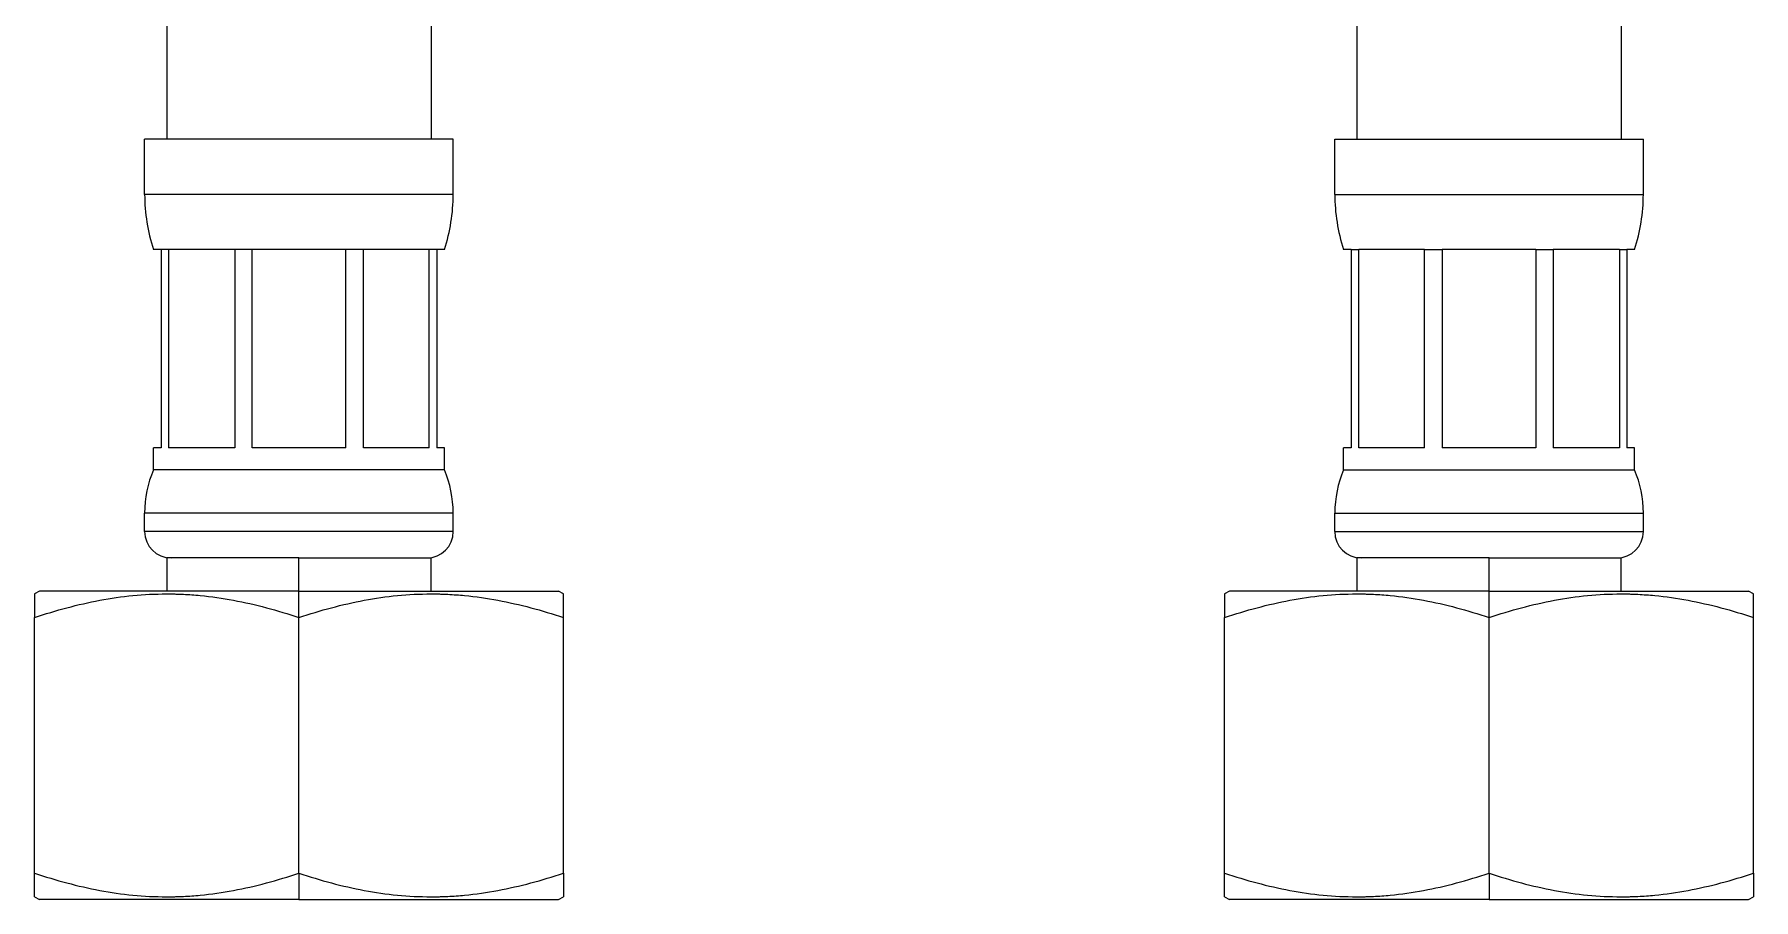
# Model space of a CAD drawing. Extents: x 0 to 1128, y 0 to 827.
# Drawn here: x 253.3 to 331.3, y 149.7 to 188.9 of the extents above; entities that cross this region are included whole.
import ezdxf

# ---------------------------------------------------------------- set-up
doc = ezdxf.new("R2010")
doc.units = 0
doc.header["$LTSCALE"] = 10
doc.header["$MEASUREMENT"] = 0
doc.layers.add('1', color=7, linetype='CONTINUOUS')

msp = doc.modelspace()

# ---------------------------------------------------------------- linework, layer by layer
at = {"layer": '1', "color": 7, "linetype": 'Continuous', "lineweight": -3}
for p, q in [((259.333, 219.186), (259.333, 184.186)), ((271.333, 219.186), (271.333, 184.186)), ((313.333, 219.186), (313.333, 184.186)), ((325.333, 219.186), (325.333, 184.186)), ((272.333, 184.186), (258.333, 184.186)), ((258.333, 181.684), (258.333, 184.186)), ((272.333, 181.684), (272.333, 184.186)), ((312.333, 184.186), (326.333, 184.186)), ((312.333, 181.684), (312.333, 184.186)), ((326.333, 181.684), (326.333, 184.186)), ((272.333, 181.684), (258.333, 181.684)), ((312.333, 181.684), (326.333, 181.684)), ((259.083, 179.186), (258.733, 179.186)), ((259.083, 179.186), (259.083, 170.186)), ((259.411, 179.186), (259.083, 179.186)), ((259.411, 179.186), (259.411, 170.186)), ((262.419, 179.186), (259.411, 179.186)), ((262.419, 179.186), (262.419, 170.186)), ((263.212, 179.186), (262.419, 179.186)), ((263.212, 170.186), (263.212, 179.186)), ((267.454, 179.186), (263.212, 179.186)), ((267.454, 170.186), (267.454, 179.186)), ((268.259, 179.186), (267.454, 179.186)), ((268.259, 170.186), (268.259, 179.186)), ((271.249, 179.186), (268.259, 179.186)), ((271.249, 170.186), (271.249, 179.186)), ((271.583, 179.186), (271.249, 179.186)), ((271.583, 179.186), (271.583, 170.186)), ((271.933, 179.186), (271.583, 179.186)), ((313.083, 179.186), (312.733, 179.186)), ((313.083, 179.186), (313.083, 170.186)), ((313.083, 179.186), (313.417, 179.186)), ((313.417, 170.186), (313.417, 179.186)), ((316.407, 179.186), (313.417, 179.186)), ((316.407, 170.186), (316.407, 179.186)), ((316.407, 179.186), (317.212, 179.186)), ((317.212, 179.186), (317.212, 170.186)), ((321.454, 179.186), (317.212, 179.186)), ((321.454, 179.186), (321.454, 170.186)), ((321.454, 179.186), (322.247, 179.186)), ((322.247, 179.186), (322.247, 170.186)), ((325.255, 179.186), (322.247, 179.186)), ((325.255, 179.186), (325.255, 170.186)), ((325.255, 179.186), (325.583, 179.186)), ((325.583, 179.186), (325.583, 170.186)), ((325.933, 179.186), (325.583, 179.186)), ((259.083, 170.186), (258.733, 170.186)), ((258.733, 169.186), (258.733, 170.186)), ((262.419, 170.186), (259.411, 170.186)), ((267.454, 170.186), (263.212, 170.186)), ((271.249, 170.186), (268.259, 170.186)), ((271.933, 170.186), (271.583, 170.186)), ((271.933, 169.186), (271.933, 170.186)), ((313.083, 170.186), (312.733, 170.186)), ((312.733, 169.186), (312.733, 170.186)), ((316.407, 170.186), (313.417, 170.186)), ((321.454, 170.186), (317.212, 170.186)), ((325.255, 170.186), (322.247, 170.186)), ((325.933, 170.186), (325.583, 170.186)), ((325.933, 169.186), (325.933, 170.186)), ((271.933, 169.186), (258.733, 169.186)), ((312.733, 169.186), (325.933, 169.186)), ((258.333, 166.386), (258.333, 167.226)), ((272.333, 167.226), (258.333, 167.226)), ((272.333, 166.386), (272.333, 167.226)), ((312.333, 166.386), (312.333, 167.226)), ((312.333, 167.226), (326.333, 167.226)), ((326.333, 166.386), (326.333, 167.226)), ((272.333, 166.386), (258.333, 166.386)), ((312.333, 166.386), (326.333, 166.386)), ((259.333, 165.186), (259.333, 163.686)), ((265.333, 165.186), (259.333, 165.186)), ((265.333, 165.186), (271.333, 165.186)), ((265.333, 163.686), (265.333, 165.186)), ((271.333, 163.686), (271.333, 165.186)), ((313.333, 165.186), (313.333, 163.686)), ((319.333, 165.186), (313.333, 165.186)), ((319.333, 165.186), (325.333, 165.186)), ((319.333, 163.686), (319.333, 165.186)), ((325.333, 163.686), (325.333, 165.186)), ((253.557, 163.686), (253.329, 163.555)), ((265.333, 163.686), (253.557, 163.686)), ((265.333, 163.686), (277.11, 163.686)), ((265.333, 162.486), (265.333, 163.686)), ((277.337, 163.555), (277.11, 163.686)), ((307.557, 163.686), (307.329, 163.555)), ((319.333, 163.686), (307.557, 163.686)), ((319.333, 162.486), (319.333, 163.686)), ((319.333, 163.686), (331.11, 163.686)), ((331.337, 163.555), (331.11, 163.686)), ((253.333, 150.887), (253.333, 162.485)), ((265.333, 150.886), (265.333, 162.486)), ((277.333, 150.887), (277.333, 162.485)), ((307.333, 150.887), (307.333, 162.485)), ((319.333, 150.886), (319.333, 162.486)), ((331.333, 150.887), (331.333, 162.485)), ((265.333, 150.886), (265.333, 149.686)), ((319.333, 150.886), (319.333, 149.686)), ((253.329, 149.817), (253.557, 149.686)), ((277.11, 149.686), (277.337, 149.817)), ((307.329, 149.817), (307.557, 149.686)), ((331.11, 149.686), (331.337, 149.817)), ((265.333, 149.686), (253.557, 149.686)), ((265.333, 149.686), (277.11, 149.686)), ((319.333, 149.686), (307.557, 149.686)), ((319.333, 149.686), (331.11, 149.686))]:
    msp.add_line(p, q, dxfattribs=at)
for centre, radius, start, end in [((266.333, 181.684), 8, 180, 198.19487), ((264.333, 181.684), 8, 341.80513, 0), ((320.333, 181.684), 8, 180, 198.19487), ((318.333, 181.684), 8, 341.80513, 0), ((263.333, 167.226), 5, 156.92608, 180), ((267.333, 167.226), 5, 0, 23.07392), ((317.333, 167.226), 5, 156.92608, 180), ((321.333, 167.226), 5, 0, 23.07392), ((259.533, 166.386), 1.2, 180, 270), ((271.133, 166.386), 1.2, 270, 0), ((313.533, 166.386), 1.2, 180, 270), ((325.133, 166.386), 1.2, 270, 0)]:
    msp.add_arc(centre, radius, start, end, dxfattribs=at)
for points, knots in [([(253.333, 163.557), (253.333, 163.557), (253.333, 163.556), (253.333, 163.551), (253.333, 163.549), (253.333, 163.545), (253.333, 163.531), (253.333, 163.508), (253.333, 163.435), (253.333, 163.362), (253.333, 163.175), (253.333, 163.061), (253.333, 162.798), (253.333, 162.648), (253.333, 162.485)], [0, 0, 0, 0, 0.060313, 0.060313, 0.091636, 0.091636, 0.122959, 0.24825, 0.24825, 0.498834, 0.498834, 0.749417, 0.749417, 1, 1, 1, 1]), ([(253.333, 162.485), (254.313, 162.811), (255.3, 163.081), (256.795, 163.36), (257.296, 163.433), (258.305, 163.531), (258.812, 163.557), (259.449, 163.557), (259.577, 163.556), (259.769, 163.551), (259.833, 163.549), (259.961, 163.545), (260.28, 163.531), (260.598, 163.508), (261.358, 163.435), (261.862, 163.362), (262.863, 163.176), (263.36, 163.062), (264.35, 162.799), (264.843, 162.649), (265.333, 162.486)], [0, 0, 0, 0, 0.25, 0.25, 0.375, 0.375, 0.5, 0.5, 0.53125, 0.53125, 0.546875, 0.546875, 0.5625, 0.625, 0.625, 0.75, 0.75, 0.875, 0.875, 1, 1, 1, 1]), ([(265.333, 162.486), (266.313, 162.812), (267.3, 163.081), (268.795, 163.361), (269.296, 163.433), (270.305, 163.531), (270.812, 163.557), (271.449, 163.557), (271.577, 163.556), (271.769, 163.551), (271.833, 163.549), (271.961, 163.544), (272.28, 163.531), (272.598, 163.508), (273.358, 163.434), (273.862, 163.362), (274.863, 163.175), (275.36, 163.061), (276.35, 162.798), (276.843, 162.648), (277.333, 162.485)], [0, 0, 0, 0, 0.25, 0.25, 0.375, 0.375, 0.5, 0.5, 0.53125, 0.53125, 0.546875, 0.546875, 0.5625, 0.625, 0.625, 0.75, 0.75, 0.875, 0.875, 1, 1, 1, 1]), ([(277.333, 162.485), (277.333, 162.812), (277.333, 163.081), (277.333, 163.36), (277.333, 163.433), (277.333, 163.531), (277.333, 163.557), (277.333, 163.557), (277.333, 163.557), (277.333, 163.557)], [0, 0, 0, 0, 0.498674, 0.498674, 0.748011, 0.748011, 0.997349, 0.997349, 1, 1, 1, 1]), ([(307.333, 163.557), (307.333, 163.557), (307.333, 163.556), (307.333, 163.551), (307.333, 163.549), (307.333, 163.545), (307.333, 163.531), (307.333, 163.508), (307.333, 163.435), (307.333, 163.362), (307.333, 163.175), (307.333, 163.061), (307.333, 162.798), (307.333, 162.648), (307.333, 162.485)], [0, 0, 0, 0, 0.060313, 0.060313, 0.091636, 0.091636, 0.122959, 0.24825, 0.24825, 0.498834, 0.498834, 0.749417, 0.749417, 1, 1, 1, 1]), ([(307.333, 162.485), (308.313, 162.811), (309.3, 163.081), (310.795, 163.36), (311.296, 163.433), (312.305, 163.531), (312.812, 163.557), (313.449, 163.557), (313.577, 163.556), (313.769, 163.551), (313.833, 163.549), (313.961, 163.545), (314.28, 163.531), (314.598, 163.508), (315.358, 163.435), (315.862, 163.362), (316.863, 163.176), (317.36, 163.062), (318.35, 162.799), (318.843, 162.649), (319.333, 162.486)], [0, 0, 0, 0, 0.25, 0.25, 0.375, 0.375, 0.5, 0.5, 0.53125, 0.53125, 0.546875, 0.546875, 0.5625, 0.625, 0.625, 0.75, 0.75, 0.875, 0.875, 1, 1, 1, 1]), ([(319.333, 162.486), (320.313, 162.812), (321.3, 163.081), (322.795, 163.361), (323.296, 163.433), (324.305, 163.531), (324.812, 163.557), (325.449, 163.557), (325.577, 163.556), (325.769, 163.551), (325.833, 163.549), (325.961, 163.544), (326.28, 163.531), (326.598, 163.508), (327.358, 163.434), (327.862, 163.362), (328.863, 163.175), (329.36, 163.061), (330.35, 162.798), (330.843, 162.648), (331.333, 162.485)], [0, 0, 0, 0, 0.25, 0.25, 0.375, 0.375, 0.5, 0.5, 0.53125, 0.53125, 0.546875, 0.546875, 0.5625, 0.625, 0.625, 0.75, 0.75, 0.875, 0.875, 1, 1, 1, 1]), ([(331.333, 162.485), (331.333, 162.812), (331.333, 163.081), (331.333, 163.36), (331.333, 163.433), (331.333, 163.531), (331.333, 163.557), (331.333, 163.557), (331.333, 163.557), (331.333, 163.557)], [0, 0, 0, 0, 0.498674, 0.498674, 0.748011, 0.748011, 0.997349, 0.997349, 1, 1, 1, 1]), ([(253.333, 149.815), (253.333, 149.815), (253.333, 149.817), (253.333, 149.821), (253.333, 149.823), (253.333, 149.828), (253.333, 149.841), (253.333, 149.864), (253.333, 149.937), (253.333, 150.01), (253.333, 150.197), (253.333, 150.311), (253.333, 150.574), (253.333, 150.724), (253.333, 150.887)], [0, 0, 0, 0, 0.060313, 0.060313, 0.091636, 0.091636, 0.122959, 0.24825, 0.24825, 0.498834, 0.498834, 0.749417, 0.749417, 1, 1, 1, 1]), ([(253.333, 150.887), (254.313, 150.561), (255.3, 150.291), (256.795, 150.012), (257.296, 149.939), (258.305, 149.841), (258.812, 149.815), (259.449, 149.815), (259.577, 149.816), (259.769, 149.821), (259.833, 149.823), (259.961, 149.827), (260.28, 149.841), (260.598, 149.864), (261.358, 149.937), (261.862, 150.01), (262.863, 150.196), (263.36, 150.31), (264.35, 150.574), (264.843, 150.723), (265.333, 150.886)], [0, 0, 0, 0, 0.25, 0.25, 0.375, 0.375, 0.5, 0.5, 0.53125, 0.53125, 0.546875, 0.546875, 0.5625, 0.625, 0.625, 0.75, 0.75, 0.875, 0.875, 1, 1, 1, 1]), ([(265.333, 150.886), (266.313, 150.56), (267.3, 150.291), (268.795, 150.011), (269.296, 149.939), (270.305, 149.841), (270.812, 149.815), (271.449, 149.815), (271.577, 149.816), (271.769, 149.821), (271.833, 149.823), (271.961, 149.828), (272.28, 149.841), (272.598, 149.864), (273.358, 149.938), (273.862, 150.01), (274.863, 150.197), (275.36, 150.311), (276.35, 150.575), (276.843, 150.724), (277.333, 150.887)], [0, 0, 0, 0, 0.25, 0.25, 0.375, 0.375, 0.5, 0.5, 0.53125, 0.53125, 0.546875, 0.546875, 0.5625, 0.625, 0.625, 0.75, 0.75, 0.875, 0.875, 1, 1, 1, 1]), ([(277.333, 150.887), (277.333, 150.561), (277.333, 150.291), (277.333, 150.012), (277.333, 149.939), (277.333, 149.841), (277.333, 149.815), (277.333, 149.815), (277.333, 149.815), (277.333, 149.815)], [0, 0, 0, 0, 0.498674, 0.498674, 0.748011, 0.748011, 0.997349, 0.997349, 1, 1, 1, 1]), ([(307.333, 149.815), (307.333, 149.815), (307.333, 149.817), (307.333, 149.821), (307.333, 149.823), (307.333, 149.828), (307.333, 149.841), (307.333, 149.864), (307.333, 149.937), (307.333, 150.01), (307.333, 150.197), (307.333, 150.311), (307.333, 150.574), (307.333, 150.724), (307.333, 150.887)], [0, 0, 0, 0, 0.060313, 0.060313, 0.091636, 0.091636, 0.122959, 0.24825, 0.24825, 0.498834, 0.498834, 0.749417, 0.749417, 1, 1, 1, 1]), ([(307.333, 150.887), (308.313, 150.561), (309.3, 150.291), (310.795, 150.012), (311.296, 149.939), (312.305, 149.841), (312.812, 149.815), (313.449, 149.815), (313.577, 149.816), (313.769, 149.821), (313.833, 149.823), (313.961, 149.827), (314.28, 149.841), (314.598, 149.864), (315.358, 149.937), (315.862, 150.01), (316.863, 150.196), (317.36, 150.31), (318.35, 150.574), (318.843, 150.723), (319.333, 150.886)], [0, 0, 0, 0, 0.25, 0.25, 0.375, 0.375, 0.5, 0.5, 0.53125, 0.53125, 0.546875, 0.546875, 0.5625, 0.625, 0.625, 0.75, 0.75, 0.875, 0.875, 1, 1, 1, 1]), ([(319.333, 150.886), (320.313, 150.56), (321.3, 150.291), (322.795, 150.011), (323.296, 149.939), (324.305, 149.841), (324.812, 149.815), (325.449, 149.815), (325.577, 149.816), (325.769, 149.821), (325.833, 149.823), (325.961, 149.828), (326.28, 149.841), (326.598, 149.864), (327.358, 149.938), (327.862, 150.01), (328.863, 150.197), (329.36, 150.311), (330.35, 150.575), (330.843, 150.724), (331.333, 150.887)], [0, 0, 0, 0, 0.25, 0.25, 0.375, 0.375, 0.5, 0.5, 0.53125, 0.53125, 0.546875, 0.546875, 0.5625, 0.625, 0.625, 0.75, 0.75, 0.875, 0.875, 1, 1, 1, 1]), ([(331.333, 150.887), (331.333, 150.561), (331.333, 150.291), (331.333, 150.012), (331.333, 149.939), (331.333, 149.841), (331.333, 149.815), (331.333, 149.815), (331.333, 149.815), (331.333, 149.815)], [0, 0, 0, 0, 0.498674, 0.498674, 0.748011, 0.748011, 0.997348, 0.997348, 1, 1, 1, 1])]:
    msp.add_open_spline(points, degree=3, knots=knots, dxfattribs=at)

doc.saveas('drawing.dxf')
